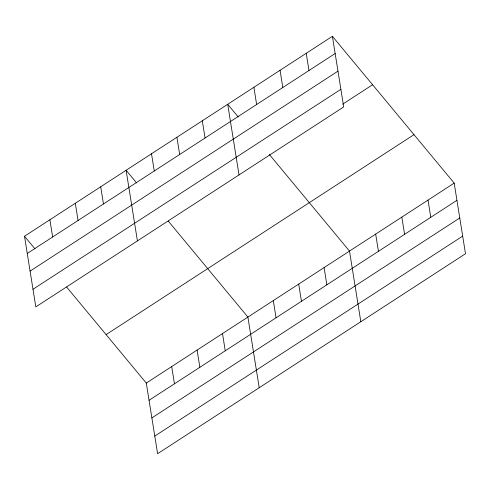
<?xml version="1.0" encoding="UTF-8"?>
<svg xmlns="http://www.w3.org/2000/svg" width="490" height="490" viewBox="0 0 490 490"><rect width="100%" height="100%" fill="white"/><g stroke="black" fill="none" stroke-linecap="round" stroke-linejoin="round"><path stroke-width="0.73" d="M332.398 36.297L343.711 106.93L35.813 306.893L24.5 236.26L332.398 36.297L454.187 183.107L465.5 253.74L157.602 453.703L146.29 383.07L66.597 286.999M27.256 253.477L335.154 53.514M30.08 271.105L337.978 71.142M32.989 289.265L340.887 89.303M342.584 104.229L372.584 84.746M106.097 334.621L413.995 134.658M146.29 383.07L454.187 183.107M149.052 400.287L456.943 200.324M151.876 417.915L459.767 217.952M154.779 436.076L462.676 236.119M238.238 116.969L227.709 104.284L239.022 174.918M269.329 154.454L349.505 251.094L360.818 321.728M136.63 182.96L126.108 170.269L137.421 240.902M168.199 221.014L247.897 317.079L259.21 387.719M24.5 236.26L35.029 248.945M428.015 200.104L430.771 217.321M401.843 217.101L404.599 234.318M375.671 234.097L378.433 251.315M306.226 53.294L308.982 70.511M324.098 267.589L326.861 284.812M280.053 70.291L282.81 87.508M298.698 284.09L301.46 301.307M253.881 87.287L256.638 104.505M273.298 300.584L276.054 317.802M202.309 120.779L205.065 137.996M222.497 333.58L225.253 350.797M176.908 137.28L179.665 154.497M197.096 350.074L199.853 367.292M151.508 153.774L154.264 170.992M171.69 366.569L174.452 383.793M100.701 186.77L103.463 203.987M75.301 203.264L78.063 220.482M49.9 219.759L52.657 236.976"/></g></svg>
